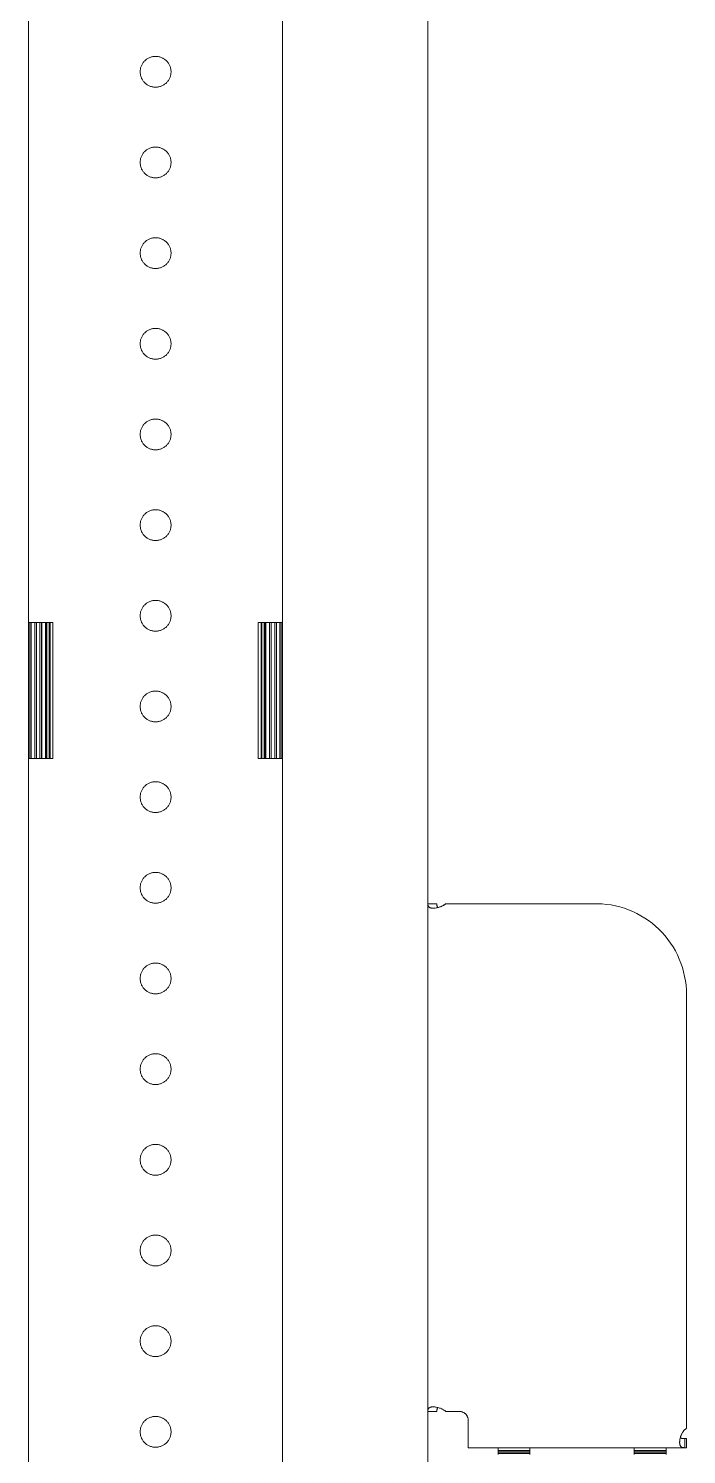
# Model space of a CAD drawing. Header units: millimetres. Extents: x -999 to 4635, y -962 to 3668.
# Drawn here: x 89 to 234, y 1301.5 to 1616 of the extents above; entities that cross this region are included whole.
import ezdxf

# ---------------------------------------------------------------- set-up
doc = ezdxf.new("R2010")
doc.units = ezdxf.units.MM
doc.layers.add('GORUNEN', color=7, linetype='Continuous', lineweight=9)

msp = doc.modelspace()

# ---------------------------------------------------------------- linework, layer by layer
at = {"layer": 'GORUNEN'}
for points in [[(89, 2515), (89, 330)], [(145, 330), (145, 2515)], [(177, 329.5), (177, 2515)], [(119.98, 1604.87), (119.9, 1604.72), (119.81, 1604.58), (119.71, 1604.44), (119.6, 1604.31), (119.49, 1604.18), (119.37, 1604.06), (119.25, 1603.95), (119.12, 1603.84), (118.98, 1603.74), (118.84, 1603.64), (118.7, 1603.55), (118.55, 1603.47), (118.39, 1603.4), (118.24, 1603.33), (118.08, 1603.28), (117.92, 1603.23), (117.75, 1603.18), (117.59, 1603.15), (117.42, 1603.13), (117.25, 1603.11), (117.08, 1603.1), (116.91, 1603.1), (116.74, 1603.11), (116.57, 1603.13), (116.41, 1603.15), (116.24, 1603.19), (116.07, 1603.23), (115.91, 1603.28), (115.75, 1603.34), (115.6, 1603.4), (115.44, 1603.48), (115.3, 1603.56), (115.15, 1603.65), (115.01, 1603.74), (114.88, 1603.84), (114.75, 1603.95), (114.62, 1604.07), (114.5, 1604.19), (114.39, 1604.32), (114.29, 1604.45), (114.19, 1604.59), (114.1, 1604.73), (114.01, 1604.88), (113.93, 1605.03), (113.87, 1605.18), (113.8, 1605.34), (113.75, 1605.5), (113.7, 1605.67), (113.67, 1605.83), (113.64, 1606), (113.62, 1606.17), (113.6, 1606.34), (113.6, 1606.5), (113.6, 1606.67), (113.62, 1606.84), (113.64, 1607.01), (113.67, 1607.18), (113.71, 1607.34), (113.75, 1607.51), (113.81, 1607.67), (113.87, 1607.82), (113.94, 1607.98), (114.02, 1608.13)], [(114.02, 1608.13), (114.1, 1608.28), (114.19, 1608.42), (114.29, 1608.56), (114.4, 1608.69), (114.51, 1608.82), (114.63, 1608.94), (114.75, 1609.05), (114.88, 1609.16), (115.02, 1609.26), (115.16, 1609.36), (115.3, 1609.45), (115.45, 1609.53), (115.61, 1609.6), (115.76, 1609.67), (115.92, 1609.72), (116.08, 1609.77), (116.25, 1609.82), (116.41, 1609.85), (116.58, 1609.87), (116.75, 1609.89), (116.92, 1609.9), (117.09, 1609.9), (117.26, 1609.89), (117.43, 1609.87), (117.59, 1609.85), (117.76, 1609.81), (117.93, 1609.77), (118.09, 1609.72), (118.25, 1609.66), (118.4, 1609.6), (118.56, 1609.52), (118.7, 1609.44), (118.85, 1609.35), (118.99, 1609.26), (119.12, 1609.16), (119.25, 1609.05), (119.38, 1608.93), (119.5, 1608.81), (119.61, 1608.68), (119.71, 1608.55), (119.81, 1608.41), (119.9, 1608.27), (119.99, 1608.12), (120.07, 1607.97), (120.13, 1607.82), (120.2, 1607.66), (120.25, 1607.5), (120.3, 1607.33), (120.33, 1607.17), (120.36, 1607), (120.38, 1606.83), (120.4, 1606.66), (120.4, 1606.5), (120.4, 1606.33), (120.38, 1606.16), (120.36, 1605.99), (120.33, 1605.82), (120.29, 1605.66), (120.25, 1605.49), (120.19, 1605.33), (120.13, 1605.18), (120.06, 1605.02), (119.98, 1604.87)], [(114.02, 1588.13), (114.1, 1588.28), (114.19, 1588.42), (114.29, 1588.56), (114.4, 1588.69), (114.51, 1588.82), (114.63, 1588.94), (114.75, 1589.05), (114.88, 1589.16), (115.02, 1589.26), (115.16, 1589.36), (115.3, 1589.45), (115.45, 1589.53), (115.61, 1589.6), (115.76, 1589.67), (115.92, 1589.72), (116.08, 1589.77), (116.25, 1589.82), (116.41, 1589.85), (116.58, 1589.87), (116.75, 1589.89), (116.92, 1589.9), (117.09, 1589.9), (117.26, 1589.89), (117.43, 1589.87), (117.59, 1589.85), (117.76, 1589.81), (117.93, 1589.77), (118.09, 1589.72), (118.25, 1589.66), (118.4, 1589.6), (118.56, 1589.52), (118.7, 1589.44), (118.85, 1589.35), (118.99, 1589.26), (119.12, 1589.16), (119.25, 1589.05), (119.38, 1588.93), (119.5, 1588.81), (119.61, 1588.68), (119.71, 1588.55), (119.81, 1588.41), (119.9, 1588.27), (119.99, 1588.12), (120.07, 1587.97), (120.13, 1587.82), (120.2, 1587.66), (120.25, 1587.5), (120.3, 1587.33), (120.33, 1587.17), (120.36, 1587), (120.38, 1586.83), (120.4, 1586.66), (120.4, 1586.5), (120.4, 1586.33), (120.38, 1586.16), (120.36, 1585.99), (120.33, 1585.82), (120.29, 1585.66), (120.25, 1585.49), (120.19, 1585.33), (120.13, 1585.18), (120.06, 1585.02), (119.98, 1584.87)], [(119.98, 1584.87), (119.9, 1584.72), (119.81, 1584.58), (119.71, 1584.44), (119.6, 1584.31), (119.49, 1584.18), (119.37, 1584.06), (119.25, 1583.95), (119.12, 1583.84), (118.98, 1583.74), (118.84, 1583.64), (118.7, 1583.55), (118.55, 1583.47), (118.39, 1583.4), (118.24, 1583.33), (118.08, 1583.28), (117.92, 1583.23), (117.75, 1583.18), (117.59, 1583.15), (117.42, 1583.13), (117.25, 1583.11), (117.08, 1583.1), (116.91, 1583.1), (116.74, 1583.11), (116.57, 1583.13), (116.41, 1583.15), (116.24, 1583.19), (116.07, 1583.23), (115.91, 1583.28), (115.75, 1583.34), (115.6, 1583.4), (115.44, 1583.48), (115.3, 1583.56), (115.15, 1583.65), (115.01, 1583.74), (114.88, 1583.84), (114.75, 1583.95), (114.62, 1584.07), (114.5, 1584.19), (114.39, 1584.32), (114.29, 1584.45), (114.19, 1584.59), (114.1, 1584.73), (114.01, 1584.88), (113.93, 1585.03), (113.87, 1585.18), (113.8, 1585.34), (113.75, 1585.5), (113.7, 1585.67), (113.67, 1585.83), (113.64, 1586), (113.62, 1586.17), (113.6, 1586.34), (113.6, 1586.5), (113.6, 1586.67), (113.62, 1586.84), (113.64, 1587.01), (113.67, 1587.18), (113.71, 1587.34), (113.75, 1587.51), (113.81, 1587.67), (113.87, 1587.82), (113.94, 1587.98), (114.02, 1588.13)], [(114.02, 1568.13), (114.1, 1568.28), (114.19, 1568.42), (114.29, 1568.56), (114.4, 1568.69), (114.51, 1568.82), (114.63, 1568.94), (114.75, 1569.05), (114.88, 1569.16), (115.02, 1569.26), (115.16, 1569.36), (115.3, 1569.45), (115.45, 1569.53), (115.61, 1569.6), (115.76, 1569.67), (115.92, 1569.72), (116.08, 1569.77), (116.25, 1569.82), (116.41, 1569.85), (116.58, 1569.87), (116.75, 1569.89), (116.92, 1569.9), (117.09, 1569.9), (117.26, 1569.89), (117.43, 1569.87), (117.59, 1569.85), (117.76, 1569.81), (117.93, 1569.77), (118.09, 1569.72), (118.25, 1569.66), (118.4, 1569.6), (118.56, 1569.52), (118.7, 1569.44), (118.85, 1569.35), (118.99, 1569.26), (119.12, 1569.16), (119.25, 1569.05), (119.38, 1568.93), (119.5, 1568.81), (119.61, 1568.68), (119.71, 1568.55), (119.81, 1568.41), (119.9, 1568.27), (119.99, 1568.12), (120.07, 1567.97), (120.13, 1567.82), (120.2, 1567.66), (120.25, 1567.5), (120.3, 1567.33), (120.33, 1567.17), (120.36, 1567), (120.38, 1566.83), (120.4, 1566.66), (120.4, 1566.5), (120.4, 1566.33), (120.38, 1566.16), (120.36, 1565.99), (120.33, 1565.82), (120.29, 1565.66), (120.25, 1565.49), (120.19, 1565.33), (120.13, 1565.18), (120.06, 1565.02), (119.98, 1564.87)], [(119.98, 1564.87), (119.9, 1564.72), (119.81, 1564.58), (119.71, 1564.44), (119.6, 1564.31), (119.49, 1564.18), (119.37, 1564.06), (119.25, 1563.95), (119.12, 1563.84), (118.98, 1563.74), (118.84, 1563.64), (118.7, 1563.55), (118.55, 1563.47), (118.39, 1563.4), (118.24, 1563.33), (118.08, 1563.28), (117.92, 1563.23), (117.75, 1563.18), (117.59, 1563.15), (117.42, 1563.13), (117.25, 1563.11), (117.08, 1563.1), (116.91, 1563.1), (116.74, 1563.11), (116.57, 1563.13), (116.41, 1563.15), (116.24, 1563.19), (116.07, 1563.23), (115.91, 1563.28), (115.75, 1563.34), (115.6, 1563.4), (115.44, 1563.48), (115.3, 1563.56), (115.15, 1563.65), (115.01, 1563.74), (114.88, 1563.84), (114.75, 1563.95), (114.62, 1564.07), (114.5, 1564.19), (114.39, 1564.32), (114.29, 1564.45), (114.19, 1564.59), (114.1, 1564.73), (114.01, 1564.88), (113.93, 1565.03), (113.87, 1565.18), (113.8, 1565.34), (113.75, 1565.5), (113.7, 1565.67), (113.67, 1565.83), (113.64, 1566), (113.62, 1566.17), (113.6, 1566.34), (113.6, 1566.5), (113.6, 1566.67), (113.62, 1566.84), (113.64, 1567.01), (113.67, 1567.18), (113.71, 1567.34), (113.75, 1567.51), (113.81, 1567.67), (113.87, 1567.82), (113.94, 1567.98), (114.02, 1568.13)], [(119.98, 1544.87), (119.9, 1544.72), (119.81, 1544.58), (119.71, 1544.44), (119.6, 1544.31), (119.49, 1544.18), (119.37, 1544.06), (119.25, 1543.95), (119.12, 1543.84), (118.98, 1543.74), (118.84, 1543.64), (118.7, 1543.55), (118.55, 1543.47), (118.39, 1543.4), (118.24, 1543.33), (118.08, 1543.28), (117.92, 1543.23), (117.75, 1543.18), (117.59, 1543.15), (117.42, 1543.13), (117.25, 1543.11), (117.08, 1543.1), (116.91, 1543.1), (116.74, 1543.11), (116.57, 1543.13), (116.41, 1543.15), (116.24, 1543.19), (116.07, 1543.23), (115.91, 1543.28), (115.75, 1543.34), (115.6, 1543.4), (115.44, 1543.48), (115.3, 1543.56), (115.15, 1543.65), (115.01, 1543.74), (114.88, 1543.84), (114.75, 1543.95), (114.62, 1544.07), (114.5, 1544.19), (114.39, 1544.32), (114.29, 1544.45), (114.19, 1544.59), (114.1, 1544.73), (114.01, 1544.88), (113.93, 1545.03), (113.87, 1545.18), (113.8, 1545.34), (113.75, 1545.5), (113.7, 1545.67), (113.67, 1545.83), (113.64, 1546), (113.62, 1546.17), (113.6, 1546.34), (113.6, 1546.5), (113.6, 1546.67), (113.62, 1546.84), (113.64, 1547.01), (113.67, 1547.18), (113.71, 1547.34), (113.75, 1547.51), (113.81, 1547.67), (113.87, 1547.82), (113.94, 1547.98), (114.02, 1548.13)], [(114.02, 1548.13), (114.1, 1548.28), (114.19, 1548.42), (114.29, 1548.56), (114.4, 1548.69), (114.51, 1548.82), (114.63, 1548.94), (114.75, 1549.05), (114.88, 1549.16), (115.02, 1549.26), (115.16, 1549.36), (115.3, 1549.45), (115.45, 1549.53), (115.61, 1549.6), (115.76, 1549.67), (115.92, 1549.72), (116.08, 1549.77), (116.25, 1549.82), (116.41, 1549.85), (116.58, 1549.87), (116.75, 1549.89), (116.92, 1549.9), (117.09, 1549.9), (117.26, 1549.89), (117.43, 1549.87), (117.59, 1549.85), (117.76, 1549.81), (117.93, 1549.77), (118.09, 1549.72), (118.25, 1549.66), (118.4, 1549.6), (118.56, 1549.52), (118.7, 1549.44), (118.85, 1549.35), (118.99, 1549.26), (119.12, 1549.16), (119.25, 1549.05), (119.38, 1548.93), (119.5, 1548.81), (119.61, 1548.68), (119.71, 1548.55), (119.81, 1548.41), (119.9, 1548.27), (119.99, 1548.12), (120.07, 1547.97), (120.13, 1547.82), (120.2, 1547.66), (120.25, 1547.5), (120.3, 1547.33), (120.33, 1547.17), (120.36, 1547), (120.38, 1546.83), (120.4, 1546.66), (120.4, 1546.5), (120.4, 1546.33), (120.38, 1546.16), (120.36, 1545.99), (120.33, 1545.82), (120.29, 1545.66), (120.25, 1545.49), (120.19, 1545.33), (120.13, 1545.18), (120.06, 1545.02), (119.98, 1544.87)], [(114.02, 1528.13), (114.1, 1528.28), (114.19, 1528.42), (114.29, 1528.56), (114.4, 1528.69), (114.51, 1528.82), (114.63, 1528.94), (114.75, 1529.05), (114.88, 1529.16), (115.02, 1529.26), (115.16, 1529.36), (115.3, 1529.45), (115.45, 1529.53), (115.61, 1529.6), (115.76, 1529.67), (115.92, 1529.72), (116.08, 1529.77), (116.25, 1529.82), (116.41, 1529.85), (116.58, 1529.87), (116.75, 1529.89), (116.92, 1529.9), (117.09, 1529.9), (117.26, 1529.89), (117.43, 1529.87), (117.59, 1529.85), (117.76, 1529.81), (117.93, 1529.77), (118.09, 1529.72), (118.25, 1529.66), (118.4, 1529.6), (118.56, 1529.52), (118.7, 1529.44), (118.85, 1529.35), (118.99, 1529.26), (119.12, 1529.16), (119.25, 1529.05), (119.38, 1528.93), (119.5, 1528.81), (119.61, 1528.68), (119.71, 1528.55), (119.81, 1528.41), (119.9, 1528.27), (119.99, 1528.12), (120.07, 1527.97), (120.13, 1527.82), (120.2, 1527.66), (120.25, 1527.5), (120.3, 1527.33), (120.33, 1527.17), (120.36, 1527), (120.38, 1526.83), (120.4, 1526.66), (120.4, 1526.5), (120.4, 1526.33), (120.38, 1526.16), (120.36, 1525.99), (120.33, 1525.82), (120.29, 1525.66), (120.25, 1525.49), (120.19, 1525.33), (120.13, 1525.18), (120.06, 1525.02), (119.98, 1524.87)], [(119.98, 1524.87), (119.9, 1524.72), (119.81, 1524.58), (119.71, 1524.44), (119.6, 1524.31), (119.49, 1524.18), (119.37, 1524.06), (119.25, 1523.95), (119.12, 1523.84), (118.98, 1523.74), (118.84, 1523.64), (118.7, 1523.55), (118.55, 1523.47), (118.39, 1523.4), (118.24, 1523.33), (118.08, 1523.28), (117.92, 1523.23), (117.75, 1523.18), (117.59, 1523.15), (117.42, 1523.13), (117.25, 1523.11), (117.08, 1523.1), (116.91, 1523.1), (116.74, 1523.11), (116.57, 1523.13), (116.41, 1523.15), (116.24, 1523.19), (116.07, 1523.23), (115.91, 1523.28), (115.75, 1523.34), (115.6, 1523.4), (115.44, 1523.48), (115.3, 1523.56), (115.15, 1523.65), (115.01, 1523.74), (114.88, 1523.84), (114.75, 1523.95), (114.62, 1524.07), (114.5, 1524.19), (114.39, 1524.32), (114.29, 1524.45), (114.19, 1524.59), (114.1, 1524.73), (114.01, 1524.88), (113.93, 1525.03), (113.87, 1525.18), (113.8, 1525.34), (113.75, 1525.5), (113.7, 1525.67), (113.67, 1525.83), (113.64, 1526), (113.62, 1526.17), (113.6, 1526.34), (113.6, 1526.5), (113.6, 1526.67), (113.62, 1526.84), (113.64, 1527.01), (113.67, 1527.18), (113.71, 1527.34), (113.75, 1527.51), (113.81, 1527.67), (113.87, 1527.82), (113.94, 1527.98), (114.02, 1528.13)], [(114.02, 1508.13), (114.1, 1508.28), (114.19, 1508.42), (114.29, 1508.56), (114.4, 1508.69), (114.51, 1508.82), (114.63, 1508.94), (114.75, 1509.05), (114.88, 1509.16), (115.02, 1509.26), (115.16, 1509.36), (115.3, 1509.45), (115.45, 1509.53), (115.61, 1509.6), (115.76, 1509.67), (115.92, 1509.72), (116.08, 1509.77), (116.25, 1509.82), (116.41, 1509.85), (116.58, 1509.87), (116.75, 1509.89), (116.92, 1509.9), (117.09, 1509.9), (117.26, 1509.89), (117.43, 1509.87), (117.59, 1509.85), (117.76, 1509.81), (117.93, 1509.77), (118.09, 1509.72), (118.25, 1509.66), (118.4, 1509.6), (118.56, 1509.52), (118.7, 1509.44), (118.85, 1509.35), (118.99, 1509.26), (119.12, 1509.16), (119.25, 1509.05), (119.38, 1508.93), (119.5, 1508.81), (119.61, 1508.68), (119.71, 1508.55), (119.81, 1508.41), (119.9, 1508.27), (119.99, 1508.12), (120.07, 1507.97), (120.13, 1507.82), (120.2, 1507.66), (120.25, 1507.5), (120.3, 1507.33), (120.33, 1507.17), (120.36, 1507), (120.38, 1506.83), (120.4, 1506.66), (120.4, 1506.5), (120.4, 1506.33), (120.38, 1506.16), (120.36, 1505.99), (120.33, 1505.82), (120.29, 1505.66), (120.25, 1505.49), (120.19, 1505.33), (120.13, 1505.18), (120.06, 1505.02), (119.98, 1504.87)], [(119.98, 1504.87), (119.9, 1504.72), (119.81, 1504.58), (119.71, 1504.44), (119.6, 1504.31), (119.49, 1504.18), (119.37, 1504.06), (119.25, 1503.95), (119.12, 1503.84), (118.98, 1503.74), (118.84, 1503.64), (118.7, 1503.55), (118.55, 1503.47), (118.39, 1503.4), (118.24, 1503.33), (118.08, 1503.28), (117.92, 1503.23), (117.75, 1503.18), (117.59, 1503.15), (117.42, 1503.13), (117.25, 1503.11), (117.08, 1503.1), (116.91, 1503.1), (116.74, 1503.11), (116.57, 1503.13), (116.41, 1503.15), (116.24, 1503.19), (116.07, 1503.23), (115.91, 1503.28), (115.75, 1503.34), (115.6, 1503.4), (115.44, 1503.48), (115.3, 1503.56), (115.15, 1503.65), (115.01, 1503.74), (114.88, 1503.84), (114.75, 1503.95), (114.62, 1504.07), (114.5, 1504.19), (114.39, 1504.32), (114.29, 1504.45), (114.19, 1504.59), (114.1, 1504.73), (114.01, 1504.88), (113.93, 1505.03), (113.87, 1505.18), (113.8, 1505.34), (113.75, 1505.5), (113.7, 1505.67), (113.67, 1505.83), (113.64, 1506), (113.62, 1506.17), (113.6, 1506.34), (113.6, 1506.5), (113.6, 1506.67), (113.62, 1506.84), (113.64, 1507.01), (113.67, 1507.18), (113.71, 1507.34), (113.75, 1507.51), (113.81, 1507.67), (113.87, 1507.82), (113.94, 1507.98), (114.02, 1508.13)], [(119.98, 1484.87), (119.9, 1484.72), (119.81, 1484.58), (119.71, 1484.44), (119.6, 1484.31), (119.49, 1484.18), (119.37, 1484.06), (119.25, 1483.95), (119.12, 1483.84), (118.98, 1483.74), (118.84, 1483.64), (118.7, 1483.55), (118.55, 1483.47), (118.39, 1483.4), (118.24, 1483.33), (118.08, 1483.28), (117.92, 1483.23), (117.75, 1483.18), (117.59, 1483.15), (117.42, 1483.13), (117.25, 1483.11), (117.08, 1483.1), (116.91, 1483.1), (116.74, 1483.11), (116.57, 1483.13), (116.41, 1483.15), (116.24, 1483.19), (116.07, 1483.23), (115.91, 1483.28), (115.75, 1483.34), (115.6, 1483.4), (115.44, 1483.48), (115.3, 1483.56), (115.15, 1483.65), (115.01, 1483.74), (114.88, 1483.84), (114.75, 1483.95), (114.62, 1484.07), (114.5, 1484.19), (114.39, 1484.32), (114.29, 1484.45), (114.19, 1484.59), (114.1, 1484.73), (114.01, 1484.88), (113.93, 1485.03), (113.87, 1485.18), (113.8, 1485.34), (113.75, 1485.5), (113.7, 1485.67), (113.67, 1485.83), (113.64, 1486), (113.62, 1486.17), (113.6, 1486.34), (113.6, 1486.5), (113.6, 1486.67), (113.62, 1486.84), (113.64, 1487.01), (113.67, 1487.18), (113.71, 1487.34), (113.75, 1487.51), (113.81, 1487.67), (113.87, 1487.82), (113.94, 1487.98), (114.02, 1488.13)], [(114.02, 1488.13), (114.1, 1488.28), (114.19, 1488.42), (114.29, 1488.56), (114.4, 1488.69), (114.51, 1488.82), (114.63, 1488.94), (114.75, 1489.05), (114.88, 1489.16), (115.02, 1489.26), (115.16, 1489.36), (115.3, 1489.45), (115.45, 1489.53), (115.61, 1489.6), (115.76, 1489.67), (115.92, 1489.72), (116.08, 1489.77), (116.25, 1489.82), (116.41, 1489.85), (116.58, 1489.87), (116.75, 1489.89), (116.92, 1489.9), (117.09, 1489.9), (117.26, 1489.89), (117.43, 1489.87), (117.59, 1489.85), (117.76, 1489.81), (117.93, 1489.77), (118.09, 1489.72), (118.25, 1489.66), (118.4, 1489.6), (118.56, 1489.52), (118.7, 1489.44), (118.85, 1489.35), (118.99, 1489.26), (119.12, 1489.16), (119.25, 1489.05), (119.38, 1488.93), (119.5, 1488.81), (119.61, 1488.68), (119.71, 1488.55), (119.81, 1488.41), (119.9, 1488.27), (119.99, 1488.12), (120.07, 1487.97), (120.13, 1487.82), (120.2, 1487.66), (120.25, 1487.5), (120.3, 1487.33), (120.33, 1487.17), (120.36, 1487), (120.38, 1486.83), (120.4, 1486.66), (120.4, 1486.5), (120.4, 1486.33), (120.38, 1486.16), (120.36, 1485.99), (120.33, 1485.82), (120.29, 1485.66), (120.25, 1485.49), (120.19, 1485.33), (120.13, 1485.18), (120.06, 1485.02), (119.98, 1484.87)], [(89, 1455), (89, 1485)], [(89.29, 1485), (89, 1485)], [(89.29, 1485), (89.6, 1485)], [(89.29, 1455), (89.29, 1485)], [(90.35, 1485), (89.6, 1485)], [(89.6, 1455), (89.6, 1485)], [(89.6, 1455), (89.6, 1485)], [(90.35, 1485), (90.72, 1485)], [(90.35, 1455), (90.35, 1485)], [(91.51, 1485), (90.72, 1485)], [(90.72, 1455), (90.72, 1485)], [(90.72, 1455), (90.72, 1485)], [(91.51, 1485), (91.87, 1485)], [(91.51, 1455), (91.51, 1485)], [(91.87, 1485), (91.93, 1485)], [(91.87, 1455), (91.87, 1485)], [(92.72, 1485), (91.93, 1485)], [(91.93, 1455), (91.93, 1485)], [(92.72, 1485), (92.84, 1485)], [(92.72, 1455), (92.72, 1485)], [(92.84, 1485), (93.05, 1485)], [(92.84, 1455), (92.84, 1485)], [(93.55, 1485), (93.05, 1485)], [(93.05, 1455), (93.05, 1485)], [(93.55, 1485), (93.76, 1485)], [(93.55, 1455), (93.55, 1485)], [(94.36, 1485), (93.76, 1485)], [(93.76, 1455), (93.76, 1485)], [(94.36, 1455), (94.36, 1485)], [(139.64, 1455), (139.64, 1485)], [(140.24, 1485), (139.64, 1485)], [(140.45, 1485), (140.24, 1485)], [(140.24, 1455), (140.24, 1485)], [(140.95, 1485), (140.45, 1485)], [(140.45, 1455), (140.45, 1485)], [(141.16, 1485), (140.95, 1485)], [(140.95, 1455), (140.95, 1485)], [(141.28, 1485), (141.16, 1485)], [(141.16, 1455), (141.16, 1485)], [(142.07, 1485), (141.28, 1485)], [(141.28, 1455), (141.28, 1485)], [(142.13, 1485), (142.07, 1485)], [(142.07, 1455), (142.07, 1485)], [(142.49, 1485), (142.13, 1485)], [(142.13, 1455), (142.13, 1485)], [(143.28, 1485), (142.49, 1485)], [(142.49, 1455), (142.49, 1485)], [(143.65, 1485), (143.28, 1485)], [(143.28, 1455), (143.28, 1485)], [(144.4, 1485), (143.65, 1485)], [(143.65, 1455), (143.65, 1485)], [(144.71, 1485), (144.4, 1485)], [(144.4, 1455), (144.4, 1485)], [(145, 1485), (144.71, 1485)], [(144.71, 1455), (144.71, 1485)], [(145, 1455), (145, 1485)], [(114.02, 1468.13), (114.1, 1468.28), (114.19, 1468.42), (114.29, 1468.56), (114.4, 1468.69), (114.51, 1468.82), (114.63, 1468.94), (114.75, 1469.05), (114.88, 1469.16), (115.02, 1469.26), (115.16, 1469.36), (115.3, 1469.45), (115.45, 1469.53), (115.61, 1469.6), (115.76, 1469.67), (115.92, 1469.72), (116.08, 1469.77), (116.25, 1469.82), (116.41, 1469.85), (116.58, 1469.87), (116.75, 1469.89), (116.92, 1469.9), (117.09, 1469.9), (117.26, 1469.89), (117.43, 1469.87), (117.59, 1469.85), (117.76, 1469.81), (117.93, 1469.77), (118.09, 1469.72), (118.25, 1469.66), (118.4, 1469.6), (118.56, 1469.52), (118.7, 1469.44), (118.85, 1469.35), (118.99, 1469.26), (119.12, 1469.16), (119.25, 1469.05), (119.38, 1468.93), (119.5, 1468.81), (119.61, 1468.68), (119.71, 1468.55), (119.81, 1468.41), (119.9, 1468.27), (119.99, 1468.12), (120.07, 1467.97), (120.13, 1467.82), (120.2, 1467.66), (120.25, 1467.5), (120.3, 1467.33), (120.33, 1467.17), (120.36, 1467), (120.38, 1466.83), (120.4, 1466.66), (120.4, 1466.5), (120.4, 1466.33), (120.38, 1466.16), (120.36, 1465.99), (120.33, 1465.82), (120.29, 1465.66), (120.25, 1465.49), (120.19, 1465.33), (120.13, 1465.18), (120.06, 1465.02), (119.98, 1464.87)], [(119.98, 1464.87), (119.9, 1464.72), (119.81, 1464.58), (119.71, 1464.44), (119.6, 1464.31), (119.49, 1464.18), (119.37, 1464.06), (119.25, 1463.95), (119.12, 1463.84), (118.98, 1463.74), (118.84, 1463.64), (118.7, 1463.55), (118.55, 1463.47), (118.39, 1463.4), (118.24, 1463.33), (118.08, 1463.28), (117.92, 1463.23), (117.75, 1463.18), (117.59, 1463.15), (117.42, 1463.13), (117.25, 1463.11), (117.08, 1463.1), (116.91, 1463.1), (116.74, 1463.11), (116.57, 1463.13), (116.41, 1463.15), (116.24, 1463.19), (116.07, 1463.23), (115.91, 1463.28), (115.75, 1463.34), (115.6, 1463.4), (115.44, 1463.48), (115.3, 1463.56), (115.15, 1463.65), (115.01, 1463.74), (114.88, 1463.84), (114.75, 1463.95), (114.62, 1464.07), (114.5, 1464.19), (114.39, 1464.32), (114.29, 1464.45), (114.19, 1464.59), (114.1, 1464.73), (114.01, 1464.88), (113.93, 1465.03), (113.87, 1465.18), (113.8, 1465.34), (113.75, 1465.5), (113.7, 1465.67), (113.67, 1465.83), (113.64, 1466), (113.62, 1466.17), (113.6, 1466.34), (113.6, 1466.5), (113.6, 1466.67), (113.62, 1466.84), (113.64, 1467.01), (113.67, 1467.18), (113.71, 1467.34), (113.75, 1467.51), (113.81, 1467.67), (113.87, 1467.82), (113.94, 1467.98), (114.02, 1468.13)], [(89, 1455), (89.29, 1455)], [(89.29, 1455), (89.6, 1455)], [(89.6, 1455), (90.35, 1455)], [(90.35, 1455), (90.72, 1455)], [(90.72, 1455), (91.51, 1455)], [(91.51, 1455), (91.87, 1455)], [(91.87, 1455), (91.93, 1455)], [(91.93, 1455), (92.72, 1455)], [(92.72, 1455), (92.84, 1455)], [(92.84, 1455), (93.05, 1455)], [(93.05, 1455), (93.55, 1455)], [(93.55, 1455), (93.76, 1455)], [(93.76, 1455), (94.36, 1455)], [(139.64, 1455), (140.24, 1455)], [(140.45, 1455), (140.24, 1455)], [(140.45, 1455), (140.95, 1455)], [(141.16, 1455), (140.95, 1455)], [(141.28, 1455), (141.16, 1455)], [(141.28, 1455), (142.07, 1455)], [(142.13, 1455), (142.07, 1455)], [(142.49, 1455), (142.13, 1455)], [(142.49, 1455), (143.28, 1455)], [(143.65, 1455), (143.28, 1455)], [(143.65, 1455), (144.4, 1455)], [(144.71, 1455), (144.4, 1455)], [(144.71, 1455), (145, 1455)], [(119.98, 1444.87), (119.9, 1444.72), (119.81, 1444.58), (119.71, 1444.44), (119.6, 1444.31), (119.49, 1444.18), (119.37, 1444.06), (119.25, 1443.95), (119.12, 1443.84), (118.98, 1443.74), (118.84, 1443.64), (118.7, 1443.55), (118.55, 1443.47), (118.39, 1443.4), (118.24, 1443.33), (118.08, 1443.28), (117.92, 1443.23), (117.75, 1443.18), (117.59, 1443.15), (117.42, 1443.13), (117.25, 1443.11), (117.08, 1443.1), (116.91, 1443.1), (116.74, 1443.11), (116.57, 1443.13), (116.41, 1443.15), (116.24, 1443.19), (116.07, 1443.23), (115.91, 1443.28), (115.75, 1443.34), (115.6, 1443.4), (115.44, 1443.48), (115.3, 1443.56), (115.15, 1443.65), (115.01, 1443.74), (114.88, 1443.84), (114.75, 1443.95), (114.62, 1444.07), (114.5, 1444.19), (114.39, 1444.32), (114.29, 1444.45), (114.19, 1444.59), (114.1, 1444.73), (114.01, 1444.88), (113.93, 1445.03), (113.87, 1445.18), (113.8, 1445.34), (113.75, 1445.5), (113.7, 1445.67), (113.67, 1445.83), (113.64, 1446), (113.62, 1446.17), (113.6, 1446.34), (113.6, 1446.5), (113.6, 1446.67), (113.62, 1446.84), (113.64, 1447.01), (113.67, 1447.18), (113.71, 1447.34), (113.75, 1447.51), (113.81, 1447.67), (113.87, 1447.82), (113.94, 1447.98), (114.02, 1448.13)], [(114.02, 1448.13), (114.1, 1448.28), (114.19, 1448.42), (114.29, 1448.56), (114.4, 1448.69), (114.51, 1448.82), (114.63, 1448.94), (114.75, 1449.05), (114.88, 1449.16), (115.02, 1449.26), (115.16, 1449.36), (115.3, 1449.45), (115.45, 1449.53), (115.61, 1449.6), (115.76, 1449.67), (115.92, 1449.72), (116.08, 1449.77), (116.25, 1449.82), (116.41, 1449.85), (116.58, 1449.87), (116.75, 1449.89), (116.92, 1449.9), (117.09, 1449.9), (117.26, 1449.89), (117.43, 1449.87), (117.59, 1449.85), (117.76, 1449.81), (117.93, 1449.77), (118.09, 1449.72), (118.25, 1449.66), (118.4, 1449.6), (118.56, 1449.52), (118.7, 1449.44), (118.85, 1449.35), (118.99, 1449.26), (119.12, 1449.16), (119.25, 1449.05), (119.38, 1448.93), (119.5, 1448.81), (119.61, 1448.68), (119.71, 1448.55), (119.81, 1448.41), (119.9, 1448.27), (119.99, 1448.12), (120.07, 1447.97), (120.13, 1447.82), (120.2, 1447.66), (120.25, 1447.5), (120.3, 1447.33), (120.33, 1447.17), (120.36, 1447), (120.38, 1446.83), (120.4, 1446.66), (120.4, 1446.5), (120.4, 1446.33), (120.38, 1446.16), (120.36, 1445.99), (120.33, 1445.82), (120.29, 1445.66), (120.25, 1445.49), (120.19, 1445.33), (120.13, 1445.18), (120.06, 1445.02), (119.98, 1444.87)], [(119.98, 1424.87), (119.9, 1424.72), (119.81, 1424.58), (119.71, 1424.44), (119.6, 1424.31), (119.49, 1424.18), (119.37, 1424.06), (119.25, 1423.95), (119.12, 1423.84), (118.98, 1423.74), (118.84, 1423.64), (118.7, 1423.55), (118.55, 1423.47), (118.39, 1423.4), (118.24, 1423.33), (118.08, 1423.28), (117.92, 1423.23), (117.75, 1423.18), (117.59, 1423.15), (117.42, 1423.13), (117.25, 1423.11), (117.08, 1423.1), (116.91, 1423.1), (116.74, 1423.11), (116.57, 1423.13), (116.41, 1423.15), (116.24, 1423.19), (116.07, 1423.23), (115.91, 1423.28), (115.75, 1423.34), (115.6, 1423.4), (115.44, 1423.48), (115.3, 1423.56), (115.15, 1423.65), (115.01, 1423.74), (114.88, 1423.84), (114.75, 1423.95), (114.62, 1424.07), (114.5, 1424.19), (114.39, 1424.32), (114.29, 1424.45), (114.19, 1424.59), (114.1, 1424.73), (114.01, 1424.88), (113.93, 1425.03), (113.87, 1425.18), (113.8, 1425.34), (113.75, 1425.5), (113.7, 1425.67), (113.67, 1425.83), (113.64, 1426), (113.62, 1426.17), (113.6, 1426.34), (113.6, 1426.5), (113.6, 1426.67), (113.62, 1426.84), (113.64, 1427.01), (113.67, 1427.18), (113.71, 1427.34), (113.75, 1427.51), (113.81, 1427.67), (113.87, 1427.82), (113.94, 1427.98), (114.02, 1428.13)], [(114.02, 1428.13), (114.1, 1428.28), (114.19, 1428.42), (114.29, 1428.56), (114.4, 1428.69), (114.51, 1428.82), (114.63, 1428.94), (114.75, 1429.05), (114.88, 1429.16), (115.02, 1429.26), (115.16, 1429.36), (115.3, 1429.45), (115.45, 1429.53), (115.61, 1429.6), (115.76, 1429.67), (115.92, 1429.72), (116.08, 1429.77), (116.25, 1429.82), (116.41, 1429.85), (116.58, 1429.87), (116.75, 1429.89), (116.92, 1429.9), (117.09, 1429.9), (117.26, 1429.89), (117.43, 1429.87), (117.59, 1429.85), (117.76, 1429.81), (117.93, 1429.77), (118.09, 1429.72), (118.25, 1429.66), (118.4, 1429.6), (118.56, 1429.52), (118.7, 1429.44), (118.85, 1429.35), (118.99, 1429.26), (119.12, 1429.16), (119.25, 1429.05), (119.38, 1428.93), (119.5, 1428.81), (119.61, 1428.68), (119.71, 1428.55), (119.81, 1428.41), (119.9, 1428.27), (119.99, 1428.12), (120.07, 1427.97), (120.13, 1427.82), (120.2, 1427.66), (120.25, 1427.5), (120.3, 1427.33), (120.33, 1427.17), (120.36, 1427), (120.38, 1426.83), (120.4, 1426.66), (120.4, 1426.5), (120.4, 1426.33), (120.38, 1426.16), (120.36, 1425.99), (120.33, 1425.82), (120.29, 1425.66), (120.25, 1425.49), (120.19, 1425.33), (120.13, 1425.18), (120.06, 1425.02), (119.98, 1424.87)], [(177, 1423), (177, 1422.92), (177.01, 1422.83), (177.01, 1422.76), (177.02, 1422.7), (177.03, 1422.65), (177.04, 1422.6), (177.06, 1422.56), (177.07, 1422.52), (177.08, 1422.49), (177.1, 1422.46), (177.11, 1422.43), (177.12, 1422.41), (177.14, 1422.38), (177.16, 1422.36), (177.18, 1422.33), (177.2, 1422.31), (177.22, 1422.29), (177.24, 1422.27), (177.26, 1422.24), (177.29, 1422.23), (177.31, 1422.21), (177.34, 1422.19), (177.37, 1422.17), (177.39, 1422.15), (177.42, 1422.14), (177.45, 1422.12), (177.49, 1422.11), (177.52, 1422.1), (177.55, 1422.09), (177.59, 1422.07), (177.63, 1422.06), (177.68, 1422.05), (177.74, 1422.04), (177.8, 1422.03), (177.86, 1422.02), (177.93, 1422.01), (177.99, 1422.01), (178.08, 1422), (178.17, 1422)], [(177, 1311), (177, 1423)], [(179, 1423), (177, 1423)], [(178.17, 1422), (178.32, 1422), (178.48, 1422.01), (178.64, 1422.03), (178.81, 1422.06), (178.98, 1422.09), (179.16, 1422.13), (179.34, 1422.17), (179.52, 1422.23), (179.71, 1422.29), (179.89, 1422.36), (180.07, 1422.44), (180.25, 1422.52), (180.43, 1422.61), (180.6, 1422.72), (180.75, 1422.81), (180.88, 1422.9), (181, 1423)], [(178.18, 1422), (178.17, 1422)], [(178.17, 1422), (178.17, 1422)], [(178.31, 1422), (178.3, 1422)], [(179, 1423), (179, 1422.8), (179.01, 1422.71), (179.02, 1422.61), (179.03, 1422.54), (179.04, 1422.48), (179.06, 1422.42), (179.07, 1422.38), (179.09, 1422.34), (179.1, 1422.31), (179.11, 1422.28), (179.12, 1422.26), (179.14, 1422.23), (179.15, 1422.21), (179.17, 1422.19), (179.18, 1422.17), (179.2, 1422.16), (179.2, 1422.15), (179.21, 1422.14)], [(179.21, 1422.14), (179.2, 1422.16), (179.18, 1422.17), (179.17, 1422.19), (179.15, 1422.21), (179.14, 1422.23), (179.13, 1422.25), (179.12, 1422.27), (179.11, 1422.29), (179.1, 1422.31), (179.09, 1422.34), (179.08, 1422.36), (179.07, 1422.39), (179.06, 1422.42), (179.05, 1422.44), (179.04, 1422.48), (179.03, 1422.53), (179.03, 1422.57), (179.02, 1422.62), (179.01, 1422.69), (179.01, 1422.78), (179, 1422.88), (179, 1423)], [(180.93, 1422.94), (180.82, 1422.86), (180.7, 1422.78), (180.59, 1422.71), (180.47, 1422.64), (180.35, 1422.57), (180.23, 1422.51), (180.11, 1422.45), (179.98, 1422.4), (179.82, 1422.33), (179.65, 1422.27), (179.48, 1422.22)], [(181, 1423), (214, 1423)], [(181, 1423), (214, 1423)], [(234, 1403), (233.98, 1404), (233.9, 1405), (233.78, 1405.99), (233.6, 1406.97), (233.38, 1407.95), (233.11, 1408.91), (232.79, 1409.86), (232.42, 1410.79), (232.01, 1411.7), (231.55, 1412.59), (231.05, 1413.45), (230.51, 1414.29), (229.92, 1415.1), (229.3, 1415.88), (228.63, 1416.63), (227.93, 1417.35), (227.2, 1418.03), (226.43, 1418.67), (225.63, 1419.27), (224.81, 1419.83), (223.95, 1420.35), (223.07, 1420.82), (222.17, 1421.26), (221.25, 1421.64), (220.31, 1421.98), (219.35, 1422.27), (218.38, 1422.51), (217.4, 1422.71), (216.41, 1422.85), (215.41, 1422.95), (214.71, 1422.99), (214, 1423)], [(114.02, 1408.13), (114.1, 1408.28), (114.19, 1408.42), (114.29, 1408.56), (114.4, 1408.69), (114.51, 1408.82), (114.63, 1408.94), (114.75, 1409.05), (114.88, 1409.16), (115.02, 1409.26), (115.16, 1409.36), (115.3, 1409.45), (115.45, 1409.53), (115.61, 1409.6), (115.76, 1409.67), (115.92, 1409.72), (116.08, 1409.77), (116.25, 1409.82), (116.41, 1409.85), (116.58, 1409.87), (116.75, 1409.89), (116.92, 1409.9), (117.09, 1409.9), (117.26, 1409.89), (117.43, 1409.87), (117.59, 1409.85), (117.76, 1409.81), (117.93, 1409.77), (118.09, 1409.72), (118.25, 1409.66), (118.4, 1409.6), (118.56, 1409.52), (118.7, 1409.44), (118.85, 1409.35), (118.99, 1409.26), (119.12, 1409.16), (119.25, 1409.05), (119.38, 1408.93), (119.5, 1408.81), (119.61, 1408.68), (119.71, 1408.55), (119.81, 1408.41), (119.9, 1408.27), (119.99, 1408.12), (120.07, 1407.97), (120.13, 1407.82), (120.2, 1407.66), (120.25, 1407.5), (120.3, 1407.33), (120.33, 1407.17), (120.36, 1407), (120.38, 1406.83), (120.4, 1406.66), (120.4, 1406.5), (120.4, 1406.33), (120.38, 1406.16), (120.36, 1405.99), (120.33, 1405.82), (120.29, 1405.66), (120.25, 1405.49), (120.19, 1405.33), (120.13, 1405.18), (120.06, 1405.02), (119.98, 1404.87)], [(119.98, 1404.87), (119.9, 1404.72), (119.81, 1404.58), (119.71, 1404.44), (119.6, 1404.31), (119.49, 1404.18), (119.37, 1404.06), (119.25, 1403.95), (119.12, 1403.84), (118.98, 1403.74), (118.84, 1403.64), (118.7, 1403.55), (118.55, 1403.47), (118.39, 1403.4), (118.24, 1403.33), (118.08, 1403.28), (117.92, 1403.23), (117.75, 1403.18), (117.59, 1403.15), (117.42, 1403.13), (117.25, 1403.11), (117.08, 1403.1), (116.91, 1403.1), (116.74, 1403.11), (116.57, 1403.13), (116.41, 1403.15), (116.24, 1403.19), (116.07, 1403.23), (115.91, 1403.28), (115.75, 1403.34), (115.6, 1403.4), (115.44, 1403.48), (115.3, 1403.56), (115.15, 1403.65), (115.01, 1403.74), (114.88, 1403.84), (114.75, 1403.95), (114.62, 1404.07), (114.5, 1404.19), (114.39, 1404.32), (114.29, 1404.45), (114.19, 1404.59), (114.1, 1404.73), (114.01, 1404.88), (113.93, 1405.03), (113.87, 1405.18), (113.8, 1405.34), (113.75, 1405.5), (113.7, 1405.67), (113.67, 1405.83), (113.64, 1406), (113.62, 1406.17), (113.6, 1406.34), (113.6, 1406.5), (113.6, 1406.67), (113.62, 1406.84), (113.64, 1407.01), (113.67, 1407.18), (113.71, 1407.34), (113.75, 1407.51), (113.81, 1407.67), (113.87, 1407.82), (113.94, 1407.98), (114.02, 1408.13)], [(234, 1403), (234, 1307.21)], [(119.98, 1384.87), (119.9, 1384.72), (119.81, 1384.58), (119.71, 1384.44), (119.6, 1384.31), (119.49, 1384.18), (119.37, 1384.06), (119.25, 1383.95), (119.12, 1383.84), (118.98, 1383.74), (118.84, 1383.64), (118.7, 1383.55), (118.55, 1383.47), (118.39, 1383.4), (118.24, 1383.33), (118.08, 1383.28), (117.92, 1383.23), (117.75, 1383.18), (117.59, 1383.15), (117.42, 1383.13), (117.25, 1383.11), (117.08, 1383.1), (116.91, 1383.1), (116.74, 1383.11), (116.57, 1383.13), (116.41, 1383.15), (116.24, 1383.19), (116.07, 1383.23), (115.91, 1383.28), (115.75, 1383.34), (115.6, 1383.4), (115.44, 1383.48), (115.3, 1383.56), (115.15, 1383.65), (115.01, 1383.74), (114.88, 1383.84), (114.75, 1383.95), (114.62, 1384.07), (114.5, 1384.19), (114.39, 1384.32), (114.29, 1384.45), (114.19, 1384.59), (114.1, 1384.73), (114.01, 1384.88), (113.93, 1385.03), (113.87, 1385.18), (113.8, 1385.34), (113.75, 1385.5), (113.7, 1385.67), (113.67, 1385.83), (113.64, 1386), (113.62, 1386.17), (113.6, 1386.34), (113.6, 1386.5), (113.6, 1386.67), (113.62, 1386.84), (113.64, 1387.01), (113.67, 1387.18), (113.71, 1387.34), (113.75, 1387.51), (113.81, 1387.67), (113.87, 1387.82), (113.94, 1387.98), (114.02, 1388.13)], [(114.02, 1388.13), (114.1, 1388.28), (114.19, 1388.42), (114.29, 1388.56), (114.4, 1388.69), (114.51, 1388.82), (114.63, 1388.94), (114.75, 1389.05), (114.88, 1389.16), (115.02, 1389.26), (115.16, 1389.36), (115.3, 1389.45), (115.45, 1389.53), (115.61, 1389.6), (115.76, 1389.67), (115.92, 1389.72), (116.08, 1389.77), (116.25, 1389.82), (116.41, 1389.85), (116.58, 1389.87), (116.75, 1389.89), (116.92, 1389.9), (117.09, 1389.9), (117.26, 1389.89), (117.43, 1389.87), (117.59, 1389.85), (117.76, 1389.81), (117.93, 1389.77), (118.09, 1389.72), (118.25, 1389.66), (118.4, 1389.6), (118.56, 1389.52), (118.7, 1389.44), (118.85, 1389.35), (118.99, 1389.26), (119.12, 1389.16), (119.25, 1389.05), (119.38, 1388.93), (119.5, 1388.81), (119.61, 1388.68), (119.71, 1388.55), (119.81, 1388.41), (119.9, 1388.27), (119.99, 1388.12), (120.07, 1387.97), (120.13, 1387.82), (120.2, 1387.66), (120.25, 1387.5), (120.3, 1387.33), (120.33, 1387.17), (120.36, 1387), (120.38, 1386.83), (120.4, 1386.66), (120.4, 1386.5), (120.4, 1386.33), (120.38, 1386.16), (120.36, 1385.99), (120.33, 1385.82), (120.29, 1385.66), (120.25, 1385.49), (120.19, 1385.33), (120.13, 1385.18), (120.06, 1385.02), (119.98, 1384.87)], [(114.02, 1368.13), (114.1, 1368.28), (114.19, 1368.42), (114.29, 1368.56), (114.4, 1368.69), (114.51, 1368.82), (114.63, 1368.94), (114.75, 1369.05), (114.88, 1369.16), (115.02, 1369.26), (115.16, 1369.36), (115.3, 1369.45), (115.45, 1369.53), (115.61, 1369.6), (115.76, 1369.67), (115.92, 1369.72), (116.08, 1369.77), (116.25, 1369.82), (116.41, 1369.85), (116.58, 1369.87), (116.75, 1369.89), (116.92, 1369.9), (117.09, 1369.9), (117.26, 1369.89), (117.43, 1369.87), (117.59, 1369.85), (117.76, 1369.81), (117.93, 1369.77), (118.09, 1369.72), (118.25, 1369.66), (118.4, 1369.6), (118.56, 1369.52), (118.7, 1369.44), (118.85, 1369.35), (118.99, 1369.26), (119.12, 1369.16), (119.25, 1369.05), (119.38, 1368.93), (119.5, 1368.81), (119.61, 1368.68), (119.71, 1368.55), (119.81, 1368.41), (119.9, 1368.27), (119.99, 1368.12), (120.07, 1367.97), (120.13, 1367.82), (120.2, 1367.66), (120.25, 1367.5), (120.3, 1367.33), (120.33, 1367.17), (120.36, 1367), (120.38, 1366.83), (120.4, 1366.66), (120.4, 1366.5), (120.4, 1366.33), (120.38, 1366.16), (120.36, 1365.99), (120.33, 1365.82), (120.29, 1365.66), (120.25, 1365.49), (120.19, 1365.33), (120.13, 1365.18), (120.06, 1365.02), (119.98, 1364.87)], [(119.98, 1364.87), (119.9, 1364.72), (119.81, 1364.58), (119.71, 1364.44), (119.6, 1364.31), (119.49, 1364.18), (119.37, 1364.06), (119.25, 1363.95), (119.12, 1363.84), (118.98, 1363.74), (118.84, 1363.64), (118.7, 1363.55), (118.55, 1363.47), (118.39, 1363.4), (118.24, 1363.33), (118.08, 1363.28), (117.92, 1363.23), (117.75, 1363.18), (117.59, 1363.15), (117.42, 1363.13), (117.25, 1363.11), (117.08, 1363.1), (116.91, 1363.1), (116.74, 1363.11), (116.57, 1363.13), (116.41, 1363.15), (116.24, 1363.19), (116.07, 1363.23), (115.91, 1363.28), (115.75, 1363.34), (115.6, 1363.4), (115.44, 1363.48), (115.3, 1363.56), (115.15, 1363.65), (115.01, 1363.74), (114.88, 1363.84), (114.75, 1363.95), (114.62, 1364.07), (114.5, 1364.19), (114.39, 1364.32), (114.29, 1364.45), (114.19, 1364.59), (114.1, 1364.73), (114.01, 1364.88), (113.93, 1365.03), (113.87, 1365.18), (113.8, 1365.34), (113.75, 1365.5), (113.7, 1365.67), (113.67, 1365.83), (113.64, 1366), (113.62, 1366.17), (113.6, 1366.34), (113.6, 1366.5), (113.6, 1366.67), (113.62, 1366.84), (113.64, 1367.01), (113.67, 1367.18), (113.71, 1367.34), (113.75, 1367.51), (113.81, 1367.67), (113.87, 1367.82), (113.94, 1367.98), (114.02, 1368.13)], [(114.02, 1348.13), (114.1, 1348.28), (114.19, 1348.42), (114.29, 1348.56), (114.4, 1348.69), (114.51, 1348.82), (114.63, 1348.94), (114.75, 1349.05), (114.88, 1349.16), (115.02, 1349.26), (115.16, 1349.36), (115.3, 1349.45), (115.45, 1349.53), (115.61, 1349.6), (115.76, 1349.67), (115.92, 1349.72), (116.08, 1349.77), (116.25, 1349.82), (116.41, 1349.85), (116.58, 1349.87), (116.75, 1349.89), (116.92, 1349.9), (117.09, 1349.9), (117.26, 1349.89), (117.43, 1349.87), (117.59, 1349.85), (117.76, 1349.81), (117.93, 1349.77), (118.09, 1349.72), (118.25, 1349.66), (118.4, 1349.6), (118.56, 1349.52), (118.7, 1349.44), (118.85, 1349.35), (118.99, 1349.26), (119.12, 1349.16), (119.25, 1349.05), (119.38, 1348.93), (119.5, 1348.81), (119.61, 1348.68), (119.71, 1348.55), (119.81, 1348.41), (119.9, 1348.27), (119.99, 1348.12), (120.07, 1347.97), (120.13, 1347.82), (120.2, 1347.66), (120.25, 1347.5), (120.3, 1347.33), (120.33, 1347.17), (120.36, 1347), (120.38, 1346.83), (120.4, 1346.66), (120.4, 1346.5), (120.4, 1346.33), (120.38, 1346.16), (120.36, 1345.99), (120.33, 1345.82), (120.29, 1345.66), (120.25, 1345.49), (120.19, 1345.33), (120.13, 1345.18), (120.06, 1345.02), (119.98, 1344.87)], [(119.98, 1344.87), (119.9, 1344.72), (119.81, 1344.58), (119.71, 1344.44), (119.6, 1344.31), (119.49, 1344.18), (119.37, 1344.06), (119.25, 1343.95), (119.12, 1343.84), (118.98, 1343.74), (118.84, 1343.64), (118.7, 1343.55), (118.55, 1343.47), (118.39, 1343.4), (118.24, 1343.33), (118.08, 1343.28), (117.92, 1343.23), (117.75, 1343.18), (117.59, 1343.15), (117.42, 1343.13), (117.25, 1343.11), (117.08, 1343.1), (116.91, 1343.1), (116.74, 1343.11), (116.57, 1343.13), (116.41, 1343.15), (116.24, 1343.19), (116.07, 1343.23), (115.91, 1343.28), (115.75, 1343.34), (115.6, 1343.4), (115.44, 1343.48), (115.3, 1343.56), (115.15, 1343.65), (115.01, 1343.74), (114.88, 1343.84), (114.75, 1343.95), (114.62, 1344.07), (114.5, 1344.19), (114.39, 1344.32), (114.29, 1344.45), (114.19, 1344.59), (114.1, 1344.73), (114.01, 1344.88), (113.93, 1345.03), (113.87, 1345.18), (113.8, 1345.34), (113.75, 1345.5), (113.7, 1345.67), (113.67, 1345.83), (113.64, 1346), (113.62, 1346.17), (113.6, 1346.34), (113.6, 1346.5), (113.6, 1346.67), (113.62, 1346.84), (113.64, 1347.01), (113.67, 1347.18), (113.71, 1347.34), (113.75, 1347.51), (113.81, 1347.67), (113.87, 1347.82), (113.94, 1347.98), (114.02, 1348.13)], [(119.98, 1324.87), (119.9, 1324.72), (119.81, 1324.58), (119.71, 1324.44), (119.6, 1324.31), (119.49, 1324.18), (119.37, 1324.06), (119.25, 1323.95), (119.12, 1323.84), (118.98, 1323.74), (118.84, 1323.64), (118.7, 1323.55), (118.55, 1323.47), (118.39, 1323.4), (118.24, 1323.33), (118.08, 1323.28), (117.92, 1323.23), (117.75, 1323.18), (117.59, 1323.15), (117.42, 1323.13), (117.25, 1323.11), (117.08, 1323.1), (116.91, 1323.1), (116.74, 1323.11), (116.57, 1323.13), (116.41, 1323.15), (116.24, 1323.19), (116.07, 1323.23), (115.91, 1323.28), (115.75, 1323.34), (115.6, 1323.4), (115.44, 1323.48), (115.3, 1323.56), (115.15, 1323.65), (115.01, 1323.74), (114.88, 1323.84), (114.75, 1323.95), (114.62, 1324.07), (114.5, 1324.19), (114.39, 1324.32), (114.29, 1324.45), (114.19, 1324.59), (114.1, 1324.73), (114.01, 1324.88), (113.93, 1325.03), (113.87, 1325.18), (113.8, 1325.34), (113.75, 1325.5), (113.7, 1325.67), (113.67, 1325.83), (113.64, 1326), (113.62, 1326.17), (113.6, 1326.34), (113.6, 1326.5), (113.6, 1326.67), (113.62, 1326.84), (113.64, 1327.01), (113.67, 1327.18), (113.71, 1327.34), (113.75, 1327.51), (113.81, 1327.67), (113.87, 1327.82), (113.94, 1327.98), (114.02, 1328.13)], [(114.02, 1328.13), (114.1, 1328.28), (114.19, 1328.42), (114.29, 1328.56), (114.4, 1328.69), (114.51, 1328.82), (114.63, 1328.94), (114.75, 1329.05), (114.88, 1329.16), (115.02, 1329.26), (115.16, 1329.36), (115.3, 1329.45), (115.45, 1329.53), (115.61, 1329.6), (115.76, 1329.67), (115.92, 1329.72), (116.08, 1329.77), (116.25, 1329.82), (116.41, 1329.85), (116.58, 1329.87), (116.75, 1329.89), (116.92, 1329.9), (117.09, 1329.9), (117.26, 1329.89), (117.43, 1329.87), (117.59, 1329.85), (117.76, 1329.81), (117.93, 1329.77), (118.09, 1329.72), (118.25, 1329.66), (118.4, 1329.6), (118.56, 1329.52), (118.7, 1329.44), (118.85, 1329.35), (118.99, 1329.26), (119.12, 1329.16), (119.25, 1329.05), (119.38, 1328.93), (119.5, 1328.81), (119.61, 1328.68), (119.71, 1328.55), (119.81, 1328.41), (119.9, 1328.27), (119.99, 1328.12), (120.07, 1327.97), (120.13, 1327.82), (120.2, 1327.66), (120.25, 1327.5), (120.3, 1327.33), (120.33, 1327.17), (120.36, 1327), (120.38, 1326.83), (120.4, 1326.66), (120.4, 1326.5), (120.4, 1326.33), (120.38, 1326.16), (120.36, 1325.99), (120.33, 1325.82), (120.29, 1325.66), (120.25, 1325.49), (120.19, 1325.33), (120.13, 1325.18), (120.06, 1325.02), (119.98, 1324.87)], [(178.17, 1312), (178.04, 1312), (177.93, 1311.99), (177.84, 1311.98), (177.75, 1311.96), (177.67, 1311.95), (177.61, 1311.93), (177.55, 1311.91), (177.5, 1311.9), (177.46, 1311.88), (177.42, 1311.86), (177.38, 1311.84), (177.35, 1311.82), (177.32, 1311.8), (177.29, 1311.78), (177.27, 1311.76), (177.24, 1311.74), (177.22, 1311.72), (177.2, 1311.7), (177.19, 1311.68), (177.17, 1311.66), (177.15, 1311.63), (177.14, 1311.61), (177.12, 1311.58), (177.11, 1311.56), (177.09, 1311.53), (177.08, 1311.51), (177.07, 1311.48), (177.06, 1311.45), (177.05, 1311.42), (177.04, 1311.39), (177.03, 1311.36), (177.03, 1311.33), (177.02, 1311.3), (177.02, 1311.25), (177.01, 1311.2), (177, 1311.15), (177, 1311.09), (177, 1311.05), (177, 1311)], [(181, 1311), (180.89, 1311.08), (180.78, 1311.17), (180.67, 1311.24), (180.55, 1311.31), (180.43, 1311.38), (180.31, 1311.45), (180.19, 1311.51), (180.07, 1311.57), (179.94, 1311.62), (179.77, 1311.69), (179.59, 1311.75), (179.4, 1311.81), (179.21, 1311.86), (179.03, 1311.9), (178.85, 1311.94), (178.67, 1311.96), (178.51, 1311.98), (178.34, 1312), (178.26, 1312), (178.17, 1312)], [(178.17, 1312), (178.17, 1312)], [(179.21, 1311.86), (179.2, 1311.84), (179.18, 1311.83), (179.17, 1311.81), (179.15, 1311.79), (179.14, 1311.77), (179.13, 1311.75), (179.12, 1311.73), (179.11, 1311.71), (179.1, 1311.69), (179.09, 1311.66), (179.08, 1311.64), (179.07, 1311.61), (179.06, 1311.58), (179.05, 1311.56), (179.04, 1311.52), (179.03, 1311.47), (179.03, 1311.43), (179.02, 1311.38), (179.01, 1311.31), (179.01, 1311.22), (179, 1311.12), (179, 1311)], [(179.21, 1311.86), (179.44, 1311.8)], [(114.02, 1308.13), (114.1, 1308.28), (114.19, 1308.42), (114.29, 1308.56), (114.4, 1308.69), (114.51, 1308.82), (114.63, 1308.94), (114.75, 1309.05), (114.88, 1309.16), (115.02, 1309.26), (115.16, 1309.36), (115.3, 1309.45), (115.45, 1309.53), (115.61, 1309.6), (115.76, 1309.67), (115.92, 1309.72), (116.08, 1309.77), (116.25, 1309.82), (116.41, 1309.85), (116.58, 1309.87), (116.75, 1309.89), (116.92, 1309.9), (117.09, 1309.9), (117.26, 1309.89), (117.43, 1309.87), (117.59, 1309.85), (117.76, 1309.81), (117.93, 1309.77), (118.09, 1309.72), (118.25, 1309.66), (118.4, 1309.6), (118.56, 1309.52), (118.7, 1309.44), (118.85, 1309.35), (118.99, 1309.26), (119.12, 1309.16), (119.25, 1309.05), (119.38, 1308.93), (119.5, 1308.81), (119.61, 1308.68), (119.71, 1308.55), (119.81, 1308.41), (119.9, 1308.27), (119.99, 1308.12), (120.07, 1307.97), (120.13, 1307.82), (120.2, 1307.66), (120.25, 1307.5), (120.3, 1307.33), (120.33, 1307.17), (120.36, 1307), (120.38, 1306.83), (120.4, 1306.66), (120.4, 1306.5), (120.4, 1306.33), (120.38, 1306.16), (120.36, 1305.99), (120.33, 1305.82), (120.29, 1305.66), (120.25, 1305.49), (120.19, 1305.33), (120.13, 1305.18), (120.06, 1305.02), (119.98, 1304.87)], [(179, 1311), (177, 1311)], [(181, 1311), (183.92, 1311)], [(185.92, 1309), (185.92, 1309.1), (185.91, 1309.19), (185.9, 1309.29), (185.88, 1309.38), (185.86, 1309.47), (185.84, 1309.56), (185.81, 1309.66), (185.77, 1309.75), (185.74, 1309.83), (185.69, 1309.92), (185.65, 1310), (185.6, 1310.08), (185.55, 1310.16), (185.49, 1310.24), (185.43, 1310.31), (185.36, 1310.38), (185.3, 1310.45), (185.22, 1310.51), (185.15, 1310.57), (185.07, 1310.63), (185, 1310.69), (184.91, 1310.73), (184.83, 1310.78), (184.74, 1310.82), (184.66, 1310.86), (184.57, 1310.89), (184.48, 1310.92), (184.38, 1310.95), (184.29, 1310.97), (184.2, 1310.98), (184.1, 1310.99), (184.01, 1311), (183.92, 1311)], [(183.92, 1311), (184.01, 1311), (184.11, 1310.99), (184.2, 1310.98), (184.3, 1310.96), (184.39, 1310.94), (184.48, 1310.92), (184.57, 1310.89), (184.66, 1310.86), (184.75, 1310.82), (184.84, 1310.78), (184.92, 1310.73), (185, 1310.68), (185.08, 1310.63), (185.16, 1310.57), (185.23, 1310.51), (185.3, 1310.44), (185.37, 1310.38), (185.43, 1310.31), (185.49, 1310.23), (185.55, 1310.16), (185.6, 1310.08), (185.65, 1310), (185.7, 1309.91), (185.74, 1309.83), (185.78, 1309.74), (185.81, 1309.65), (185.84, 1309.56), (185.86, 1309.47), (185.88, 1309.37), (185.9, 1309.28), (185.91, 1309.18), (185.92, 1309.09), (185.92, 1309)], [(185.92, 1309), (185.92, 1307)], [(119.98, 1304.87), (119.9, 1304.72), (119.81, 1304.58), (119.71, 1304.44), (119.6, 1304.31), (119.49, 1304.18), (119.37, 1304.06), (119.25, 1303.95), (119.12, 1303.84), (118.98, 1303.74), (118.84, 1303.64), (118.7, 1303.55), (118.55, 1303.47), (118.39, 1303.4), (118.24, 1303.33), (118.08, 1303.28), (117.92, 1303.23), (117.75, 1303.18), (117.59, 1303.15), (117.42, 1303.13), (117.25, 1303.11), (117.08, 1303.1), (116.91, 1303.1), (116.74, 1303.11), (116.57, 1303.13), (116.41, 1303.15), (116.24, 1303.19), (116.07, 1303.23), (115.91, 1303.28), (115.75, 1303.34), (115.6, 1303.4), (115.44, 1303.48), (115.3, 1303.56), (115.15, 1303.65), (115.01, 1303.74), (114.88, 1303.84), (114.75, 1303.95), (114.62, 1304.07), (114.5, 1304.19), (114.39, 1304.32), (114.29, 1304.45), (114.19, 1304.59), (114.1, 1304.73), (114.01, 1304.88), (113.93, 1305.03), (113.87, 1305.18), (113.8, 1305.34), (113.75, 1305.5), (113.7, 1305.67), (113.67, 1305.83), (113.64, 1306), (113.62, 1306.17), (113.6, 1306.34), (113.6, 1306.5), (113.6, 1306.67), (113.62, 1306.84), (113.64, 1307.01), (113.67, 1307.18), (113.71, 1307.34), (113.75, 1307.51), (113.81, 1307.67), (113.87, 1307.82), (113.94, 1307.98), (114.02, 1308.13)], [(185.92, 1307), (185.92, 1303)], [(233.62, 1307), (233.52, 1306.9), (233.43, 1306.8), (233.35, 1306.69), (233.26, 1306.57), (233.19, 1306.46), (233.11, 1306.34), (233.05, 1306.22), (232.98, 1306.09), (232.92, 1305.97), (232.87, 1305.84), (232.82, 1305.72), (232.77, 1305.59), (232.71, 1305.42), (232.66, 1305.23), (232.61, 1305.05), (232.57, 1304.86), (232.54, 1304.69), (232.52, 1304.51), (232.51, 1304.35), (232.5, 1304.26), (232.5, 1304.17)], [(233.62, 1307), (233.52, 1306.9), (233.43, 1306.79), (233.34, 1306.68), (233.26, 1306.57), (233.18, 1306.45), (233.11, 1306.33), (233.04, 1306.21), (232.98, 1306.08), (232.92, 1305.96), (232.86, 1305.83), (232.81, 1305.7), (232.76, 1305.57), (232.72, 1305.44), (232.68, 1305.33), (232.65, 1305.21)], [(234, 1307.21), (233.89, 1307.16), (233.79, 1307.1), (233.7, 1307.05), (233.62, 1307)], [(185.92, 1303), (233.62, 1303)], [(192.5, 1303), (192.5, 1302.41)], [(192.5, 1302.41), (199.5, 1302.41)], [(192.5, 1302.23), (192.5, 1302.41)], [(192.5, 1302.23), (199.5, 1302.23)], [(192.5, 1302.23), (192.5, 1301.83)], [(199.5, 1303), (199.5, 1302.41)], [(199.5, 1302.23), (199.5, 1302.41)], [(199.5, 1302.23), (199.5, 1301.83)], [(222.5, 1303), (222.5, 1302.41)], [(222.5, 1302.41), (229.5, 1302.41)], [(222.5, 1302.23), (222.5, 1302.41)], [(222.5, 1302.23), (229.5, 1302.23)], [(222.5, 1302.23), (222.5, 1301.83)], [(229.5, 1303), (229.5, 1302.41)], [(229.5, 1302.23), (229.5, 1302.41)], [(229.5, 1302.23), (229.5, 1301.83)], [(232.5, 1304.17), (232.5, 1304.07), (232.51, 1303.97), (232.52, 1303.88), (232.53, 1303.79), (232.54, 1303.72), (232.56, 1303.65), (232.58, 1303.59), (232.6, 1303.54), (232.62, 1303.49), (232.64, 1303.45), (232.66, 1303.41), (232.67, 1303.38), (232.69, 1303.35), (232.71, 1303.32), (232.74, 1303.29), (232.76, 1303.27), (232.78, 1303.24), (232.8, 1303.22), (232.82, 1303.21), (232.84, 1303.19), (232.87, 1303.17), (232.89, 1303.15), (232.92, 1303.14), (232.94, 1303.13), (232.97, 1303.11), (232.99, 1303.1), (233.02, 1303.09), (233.05, 1303.08), (233.08, 1303.07), (233.11, 1303.06), (233.14, 1303.05), (233.17, 1303.04), (233.21, 1303.03), (233.26, 1303.02), (233.31, 1303.02), (233.37, 1303.01), (233.44, 1303), (233.53, 1303), (233.62, 1303)], [(232.65, 1305.21), (232.67, 1305.2), (232.69, 1305.18), (232.71, 1305.17), (232.73, 1305.15), (232.75, 1305.14), (232.77, 1305.13), (232.79, 1305.12), (232.82, 1305.1), (232.84, 1305.09), (232.87, 1305.08), (232.9, 1305.07), (232.93, 1305.07), (232.97, 1305.06), (233.01, 1305.04), (233.06, 1305.04), (233.12, 1305.03), (233.19, 1305.02), (233.28, 1305.01), (233.37, 1305), (233.49, 1305), (233.62, 1305)], [(233.62, 1305), (234, 1305)], [(233.62, 1305), (233.62, 1303)], [(233.62, 1303), (234, 1303)], [(233.62, 1303), (233.62, 1303)], [(234, 1305), (234, 1303)], [(192.5, 1301.83), (199.5, 1301.83)], [(192.5, 1301.72), (192.5, 1301.83)], [(192.5, 1301.72), (199.5, 1301.72)], [(192.5, 1301.72), (192.5, 1301.5)], [(199.5, 1301.72), (199.5, 1301.83)], [(199.5, 1301.72), (199.5, 1301.5)], [(222.5, 1301.83), (229.5, 1301.83)], [(222.5, 1301.72), (222.5, 1301.83)], [(222.5, 1301.72), (229.5, 1301.72)], [(222.5, 1301.72), (222.5, 1301.5)], [(229.5, 1301.72), (229.5, 1301.83)], [(229.5, 1301.72), (229.5, 1301.5)]]:
    msp.add_lwpolyline(points, dxfattribs=at)

doc.saveas('drawing.dxf')
